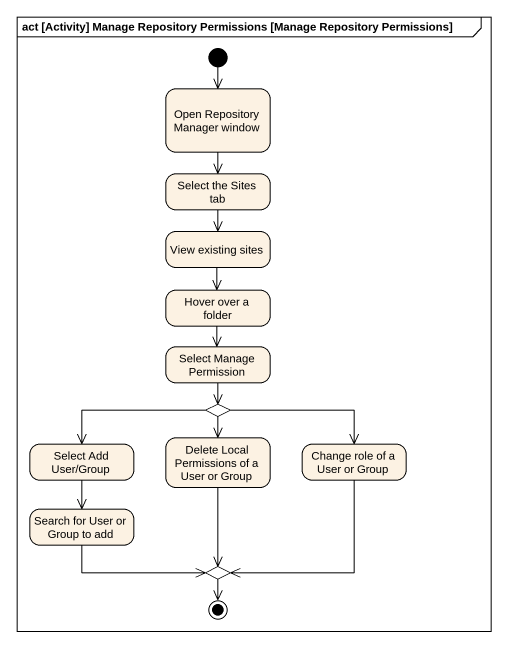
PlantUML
@startuml
mainframe act [Activity] Manage Repository Permissions [Manage Repository Permissions]
hide empty description
state "Open Repository Manager window" as Open_Repository_Manager
state "Select the Sites tab" as Select_the_Sites_tab
state "View existing sites" as View_existing_sites
state "Hover over a folder" as Hover_over_a_folder
state "Select Manage Permission" as Select_Manage_Permission
state "Select Add User/Group" as Select_Add_User_Group
state "Delete Local Permissions of a User or Group" as Delete_Local_Permissions_of
state choice1 <<choice>>
state "Change role of a User or Group" as Change_role_of_a_User_or
state "Search for User or Group to add" as Search_for_User_or_Group_to
state choice2 <<choice>>
[*] --> Open_Repository_Manager
Open_Repository_Manager --> Select_the_Sites_tab
Select_the_Sites_tab --> View_existing_sites
View_existing_sites --> Hover_over_a_folder
Hover_over_a_folder --> Select_Manage_Permission
Select_Manage_Permission --> choice1
Select_Add_User_Group --> Search_for_User_or_Group_to
Delete_Local_Permissions_of --> choice2
choice1 -left-> Select_Add_User_Group
choice1 --> Delete_Local_Permissions_of
choice1 -right-> Change_role_of_a_User_or
Change_role_of_a_User_or --> choice2
Search_for_User_or_Group_to -right-> choice2
choice2 --> [*]
@enduml
